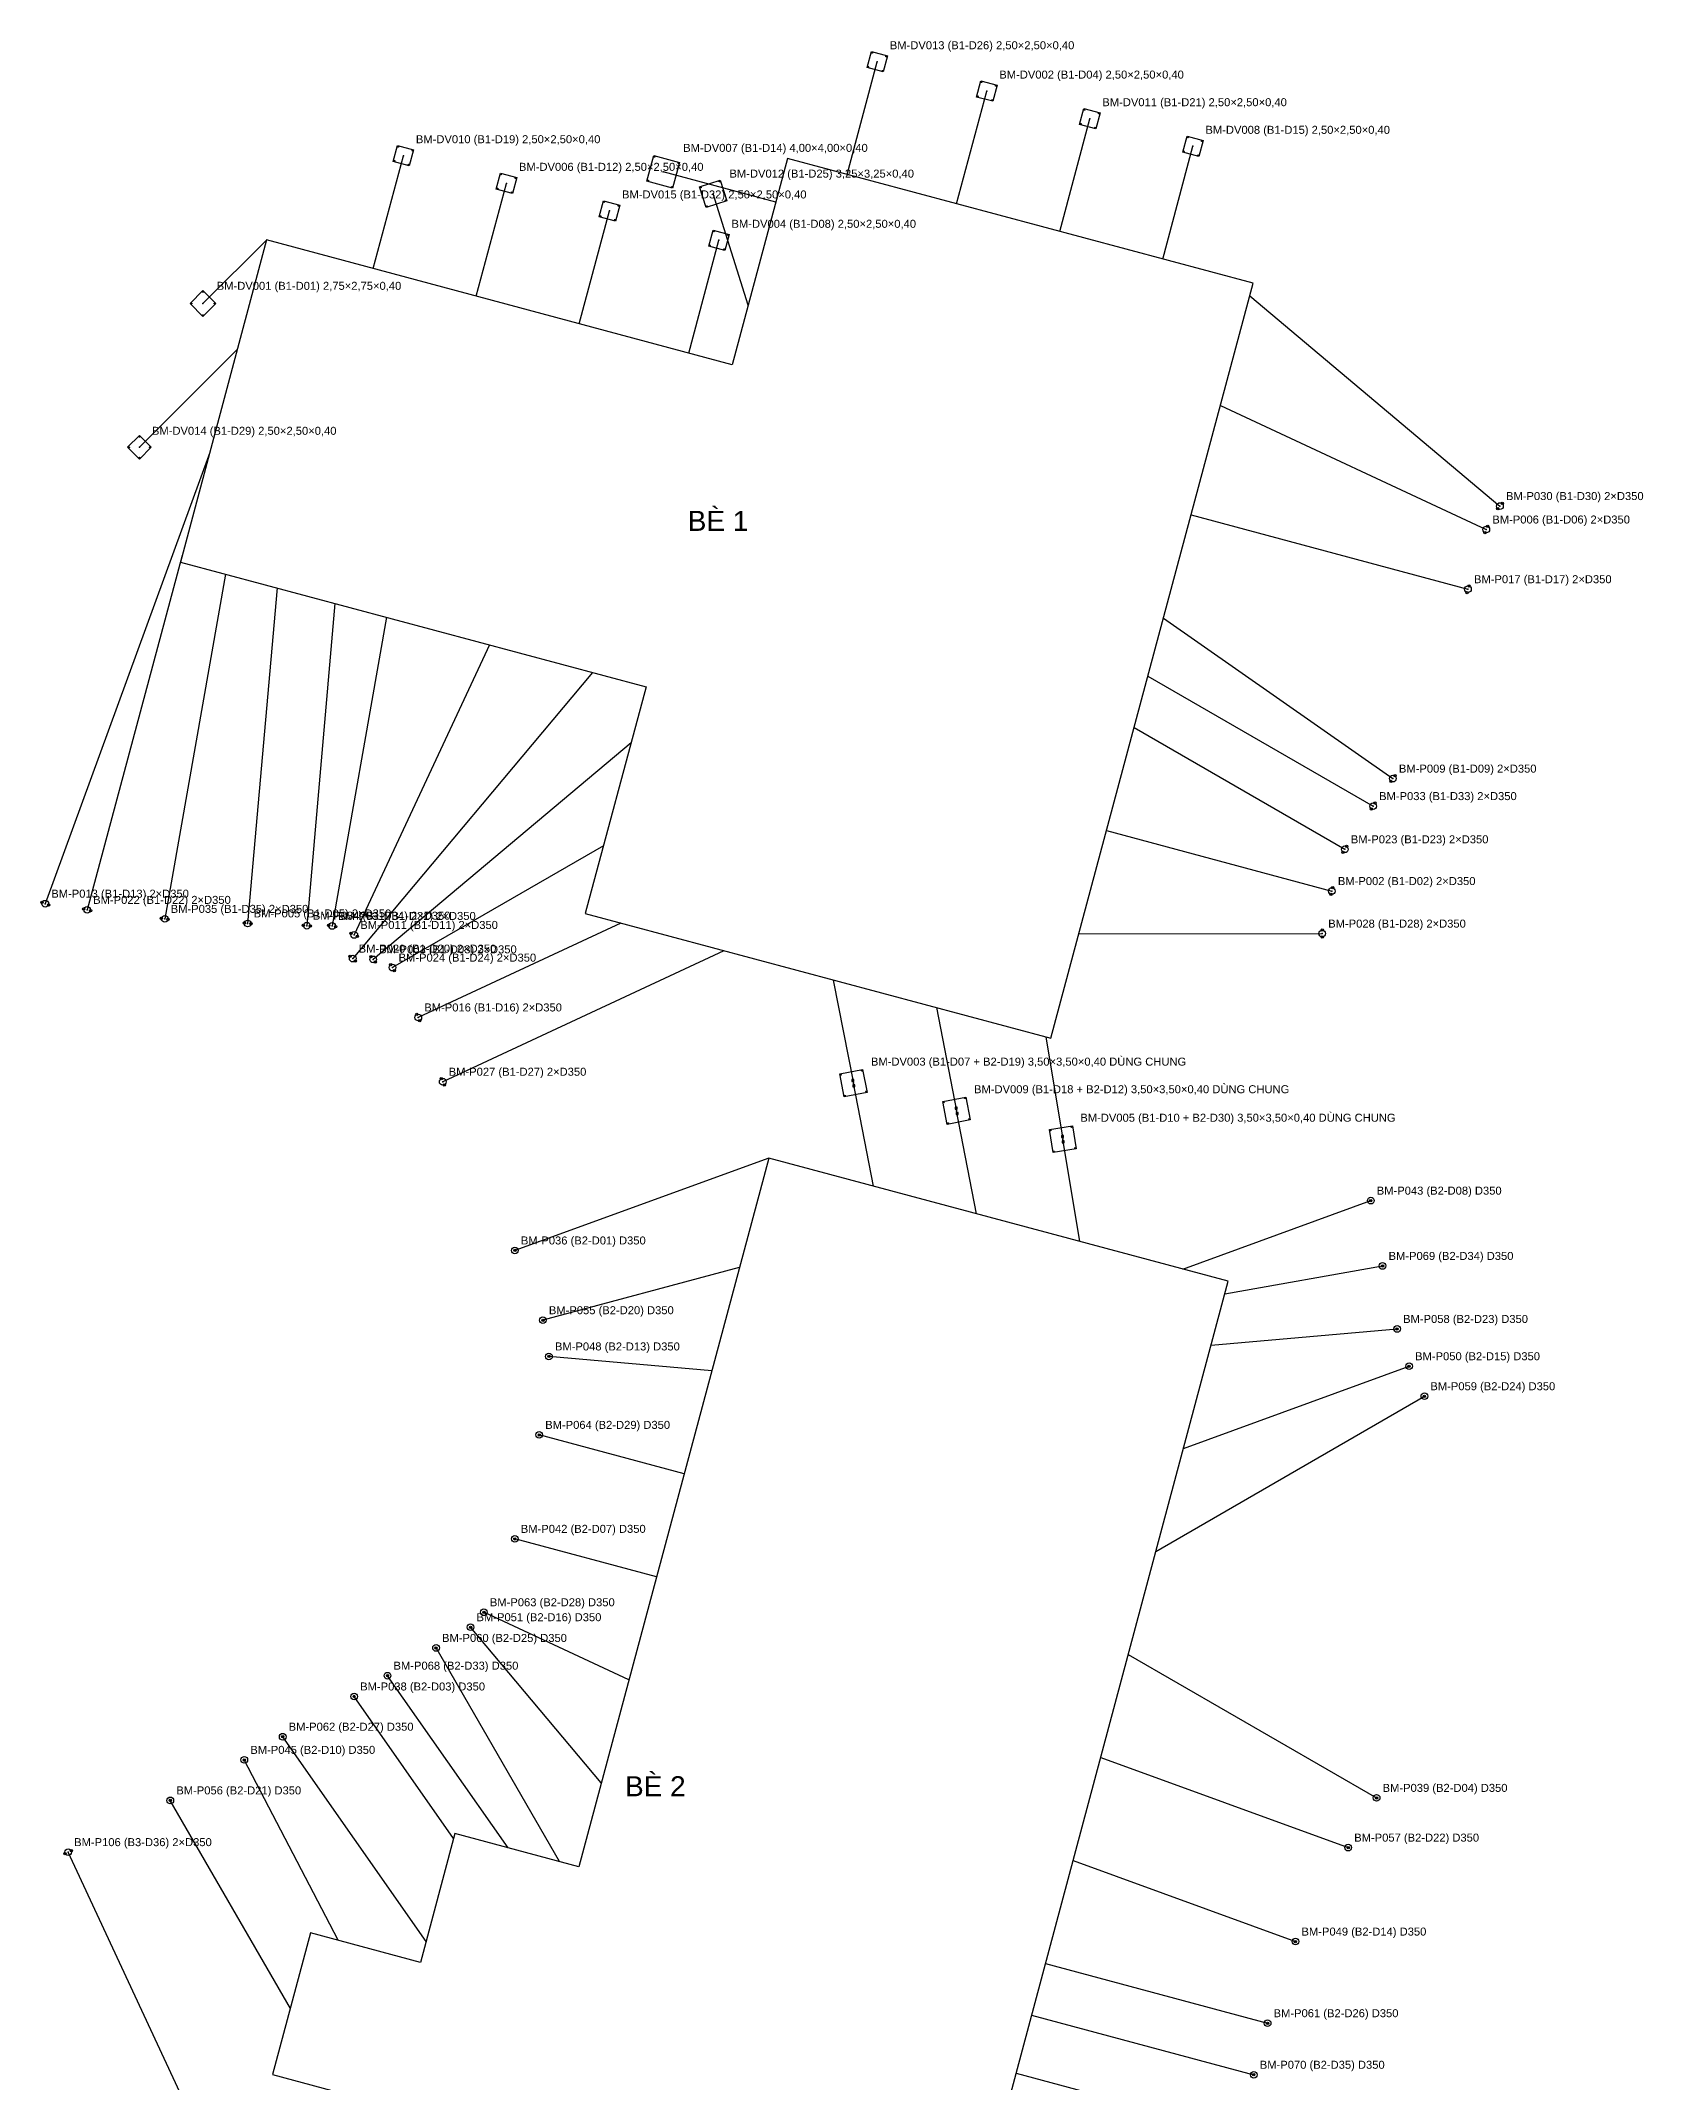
# Model space of a CAD drawing. Header units: metres. Extents: x -660 to 930, y -128 to 633.
# Drawn here: x -158.3 to 82, y 326.9 to 633 of the extents above; entities that cross this region are included whole.
import ezdxf

# ---------------------------------------------------------------- set-up
doc = ezdxf.new("R2010")
doc.units = ezdxf.units.M
for name, color, linetype in [('01_BE_PIN', 4, 'Continuous'), ('02_DAY_NEO_BO', 3, 'Continuous'), ('03_DAY_NEO_DAY', 1, 'Continuous'), ('04_COC_KHOAN_NHOI_BO', 2, 'Continuous'), ('05_DE_NEO_VIT_XOAN', 6, 'Continuous'), ('06_TOA_DO_TEXT', 7, 'Continuous')]:
    doc.layers.add(name, color=color, linetype=linetype)
doc.styles.add('VN', font='arial.ttf')

msp = doc.modelspace()

# ---------------------------------------------------------------- linework, layer by layer
at = {"layer": '01_BE_PIN'}
for p, q in [((-46.317, 615.327), (-54.6, 584.415)), ((23.495, 596.621), (-46.317, 615.327)), ((-124.433, 603.126), (-137.374, 554.83)), ((-54.6, 584.415), (-124.433, 603.126)), ((-6.839, 483.415), (23.495, 596.621)), ((-137.374, 554.83), (-67.541, 536.118)), ((-67.541, 536.118), (-76.651, 502.121)), ((-76.651, 502.121), (-6.839, 483.415)), ((-49.147, 465.447), (-77.617, 359.195)), ((19.771, 446.981), (-49.147, 465.447)), ((-19.57, 300.16), (19.771, 446.981)), ((-96.189, 364.172), (-101.365, 344.853)), ((-77.617, 359.195), (-96.189, 364.172)), ((-117.849, 349.27), (-123.543, 328.019)), ((-101.365, 344.853), (-117.849, 349.27)), ((-123.543, 328.019), (-19.57, 300.16))]:
    msp.add_line(p, q, dxfattribs=at)
at = {"layer": '02_DAY_NEO_BO'}
for p, q in [((22.99, 594.72), (60.52, 563.22)), ((18.59, 578.3), (58.47, 559.7)), ((-132.97, 571.25), (-157.63, 503.6)), ((14.19, 561.88), (55.72, 550.75)), ((-137.12, 555.8), (-151.35, 502.67)), ((-130.61, 553.02), (-139.72, 501.32)), ((-122.88, 550.95), (-127.28, 500.64)), ((-114.19, 548.62), (-118.41, 500.3)), ((-106.46, 546.55), (-114.62, 500.26)), ((10.04, 546.42), (44.46, 522.35)), ((-91.01, 542.41), (-111.29, 498.91)), ((-75.55, 538.27), (-111.53, 495.36)), ((7.72, 537.73), (41.49, 518.23)), ((5.64, 530), (37.25, 511.75)), ((-69.79, 527.71), (-108.47, 495.25)), ((1.5, 514.55), (35.31, 505.49)), ((-73.94, 512.26), (-105.55, 494.01)), ((-71.33, 500.7), (-101.69, 486.54)), ((-2.64, 499.09), (33.86, 499.11)), ((-55.88, 496.55), (-98.03, 476.9)), ((-49.15, 465.45), (-87.21, 451.6)), ((12.95, 448.81), (41.14, 459.07)), ((-53.55, 449.03), (-83.01, 441.14)), ((19.27, 445.11), (42.91, 449.28)), ((17.2, 437.38), (45.09, 439.83)), ((-57.69, 433.57), (-82.1, 435.71)), ((13.06, 421.93), (46.89, 434.24)), ((8.92, 406.47), (49.18, 429.74)), ((-61.83, 418.12), (-83.56, 423.95)), ((-65.97, 402.66), (-87.22, 408.36)), ((-74.25, 371.75), (-93.86, 395.11)), ((-70.11, 387.21), (-91.86, 397.35)), ((-80.51, 359.97), (-99.03, 392)), ((4.78, 391.02), (42.02, 369.52)), ((-88.24, 362.04), (-106.31, 387.84)), ((-96.39, 363.43), (-111.31, 384.72)), ((-100.53, 347.97), (-122.03, 378.69)), ((-113.7, 348.16), (-127.78, 375.22)), ((0.64, 375.57), (37.76, 362.06)), ((-120.88, 337.96), (-138.88, 369.14)), ((-126.31, 301.56), (-154.2, 361.38)), ((-3.51, 360.11), (29.85, 347.97)), ((-7.65, 344.66), (25.67, 335.73)), ((-9.72, 336.93), (23.6, 328)), ((-12.05, 328.24), (21.76, 319.18))]:
    msp.add_line(p, q, dxfattribs=at)
at = {"layer": '03_DAY_NEO_DAY'}
for p, q in [((-37.39, 612.94), (-32.86, 629.84)), ((-20.97, 608.54), (-16.44, 625.44)), ((-5.51, 604.39), (-0.99, 621.3)), ((-108.46, 598.85), (-103.93, 615.75)), ((9.94, 600.25), (14.47, 617.16)), ((-48.07, 608.8), (-64.97, 613.33)), ((-93, 594.7), (-88.47, 611.61)), ((-52.21, 593.34), (-57.47, 610.03)), ((-77.55, 590.56), (-73.02, 607.47)), ((-124.43, 603.13), (-133.98, 593.58)), ((-61.13, 586.16), (-56.6, 603.07)), ((-128.83, 586.71), (-143.51, 572.03)), ((-39.46, 492.15), (-36.44, 476.69)), ((-24, 488.01), (-20.98, 472.55)), ((-7.58, 483.61), (-5.04, 468.28)), ((-33.42, 461.23), (-36.44, 476.69)), ((-17.96, 457.09), (-20.98, 472.55)), ((-2.51, 452.95), (-5.04, 468.28))]:
    msp.add_line(p, q, dxfattribs=at)
at = {"layer": '04_COC_KHOAN_NHOI_BO'}
for centre, radius in [((60.52, 563.22), 0.5), ((60.858, 563.622), 0.175), ((58.47, 559.7), 0.5), ((58.692, 560.176), 0.175), ((60.182, 562.818), 0.175), ((58.248, 559.224), 0.175), ((55.72, 550.75), 0.5), ((55.856, 551.257), 0.175), ((55.584, 550.243), 0.175), ((44.46, 522.35), 0.5), ((44.159, 521.92), 0.175), ((44.761, 522.78), 0.175), ((41.49, 518.23), 0.5), ((41.227, 517.775), 0.175), ((41.753, 518.685), 0.175), ((37.25, 511.75), 0.5), ((36.988, 511.295), 0.175), ((37.512, 512.205), 0.175), ((35.31, 505.49), 0.5), ((35.174, 504.983), 0.175), ((35.446, 505.997), 0.175), ((-158.123, 503.78), 0.175), ((-157.63, 503.6), 0.5), ((-157.137, 503.42), 0.175), ((-151.857, 502.806), 0.175), ((-151.35, 502.67), 0.5), ((-150.843, 502.534), 0.175), ((-140.237, 501.411), 0.175), ((-139.72, 501.32), 0.5), ((-139.203, 501.229), 0.175), ((-127.803, 500.686), 0.175), ((-127.28, 500.64), 0.5), ((-126.757, 500.594), 0.175), ((-118.933, 500.346), 0.175), ((-118.41, 500.3), 0.5), ((-117.887, 500.254), 0.175), ((-115.137, 500.351), 0.175), ((-114.62, 500.26), 0.5), ((-114.103, 500.169), 0.175), ((-111.766, 499.132), 0.175), ((-111.29, 498.91), 0.5), ((33.86, 499.11), 0.5), ((33.86, 499.635), 0.175), ((-111.932, 495.697), 0.175), ((-110.814, 498.688), 0.175), ((33.86, 498.585), 0.175), ((-111.53, 495.36), 0.5), ((-111.128, 495.023), 0.175), ((-108.807, 495.652), 0.175), ((-108.47, 495.25), 0.5), ((-108.133, 494.848), 0.175), ((-105.55, 494.01), 0.5), ((-105.812, 494.465), 0.175), ((-105.288, 493.555), 0.175), ((-101.69, 486.54), 0.5), ((-101.912, 487.016), 0.175), ((-101.468, 486.064), 0.175), ((-98.252, 477.376), 0.175), ((-98.03, 476.9), 0.5), ((-97.808, 476.424), 0.175), ((41.14, 459.07), 0.5), ((41.14, 459.07), 0.175), ((-87.21, 451.6), 0.5), ((-87.21, 451.6), 0.175), ((42.91, 449.28), 0.5), ((42.91, 449.28), 0.175), ((-83.01, 441.14), 0.5), ((-83.01, 441.14), 0.175), ((45.09, 439.83), 0.5), ((45.09, 439.83), 0.175), ((-82.1, 435.71), 0.5), ((-82.1, 435.71), 0.175), ((46.89, 434.24), 0.5), ((46.89, 434.24), 0.175), ((49.18, 429.74), 0.5), ((49.18, 429.74), 0.175), ((-83.56, 423.95), 0.5), ((-83.56, 423.95), 0.175), ((-87.22, 408.36), 0.5), ((-87.22, 408.36), 0.175), ((-93.86, 395.11), 0.5), ((-93.86, 395.11), 0.175), ((-91.86, 397.35), 0.5), ((-91.86, 397.35), 0.175), ((-99.03, 392), 0.5), ((-99.03, 392), 0.175), ((-106.31, 387.84), 0.5), ((-106.31, 387.84), 0.175), ((-111.31, 384.72), 0.5), ((-111.31, 384.72), 0.175), ((-122.03, 378.69), 0.5), ((-122.03, 378.69), 0.175), ((-127.78, 375.22), 0.5), ((-127.78, 375.22), 0.175), ((-138.88, 369.14), 0.5), ((-138.88, 369.14), 0.175), ((42.02, 369.52), 0.5), ((42.02, 369.52), 0.175), ((-154.676, 361.158), 0.175), ((-154.2, 361.38), 0.5), ((-153.724, 361.602), 0.175), ((37.76, 362.06), 0.5), ((37.76, 362.06), 0.175), ((29.85, 347.97), 0.5), ((29.85, 347.97), 0.175), ((25.67, 335.73), 0.5), ((25.67, 335.73), 0.175), ((23.6, 328), 0.5), ((23.6, 328), 0.175)]:
    msp.add_circle(centre, radius, dxfattribs=at)
for p in [(60.52, 563.22), (58.47, 559.7), (55.72, 550.75), (44.46, 522.35), (41.49, 518.23), (37.25, 511.75), (35.31, 505.49), (-157.63, 503.6), (-151.35, 502.67), (-139.72, 501.32), (-127.28, 500.64), (-118.41, 500.3), (-114.62, 500.26), (33.86, 499.11), (-111.29, 498.91), (-111.53, 495.36), (-108.47, 495.25), (-105.55, 494.01), (-101.69, 486.54), (-98.03, 476.9), (41.14, 459.07), (-87.21, 451.6), (42.91, 449.28), (-83.01, 441.14), (45.09, 439.83), (-82.1, 435.71), (46.89, 434.24), (49.18, 429.74), (-83.56, 423.95), (-87.22, 408.36), (-93.86, 395.11), (-91.86, 397.35), (-99.03, 392), (-106.31, 387.84), (-111.31, 384.72), (-122.03, 378.69), (-127.78, 375.22), (-138.88, 369.14), (42.02, 369.52), (-154.2, 361.38), (37.76, 362.06), (29.85, 347.97), (25.67, 335.73), (23.6, 328)]:
    msp.add_point(p, dxfattribs=at)
at = {"layer": '05_DE_NEO_VIT_XOAN'}
for p, q in [((-34.391, 628.956), (-33.744, 631.371)), ((-33.744, 631.371), (-31.329, 630.724)), ((-31.329, 630.724), (-31.976, 628.309)), ((-31.976, 628.309), (-34.391, 628.956)), ((-17.971, 624.556), (-17.324, 626.971)), ((-15.556, 623.909), (-17.971, 624.556)), ((-17.324, 626.971), (-14.909, 626.324)), ((-14.909, 626.324), (-15.556, 623.909)), ((-2.521, 620.416), (-1.874, 622.831)), ((-1.874, 622.831), (0.541, 622.184)), ((0.541, 622.184), (-0.106, 619.769)), ((-0.106, 619.769), (-2.521, 620.416)), ((12.939, 616.276), (13.586, 618.691)), ((13.586, 618.691), (16.001, 618.044)), ((-105.461, 614.866), (-104.814, 617.281)), ((-104.814, 617.281), (-102.399, 616.634)), ((-102.399, 616.634), (-103.046, 614.219)), ((-67.419, 611.916), (-66.384, 615.779)), ((-66.384, 615.779), (-62.521, 614.744)), ((15.354, 615.629), (12.939, 616.276)), ((16.001, 618.044), (15.354, 615.629)), ((-103.046, 614.219), (-105.461, 614.866)), ((-90.001, 610.726), (-89.354, 613.141)), ((-89.354, 613.141), (-86.939, 612.494)), ((-86.939, 612.494), (-87.586, 610.079)), ((-62.521, 614.744), (-63.556, 610.881)), ((-87.586, 610.079), (-90.001, 610.726)), ((-63.556, 610.881), (-67.419, 611.916)), ((-59.508, 611.091), (-56.409, 612.068)), ((-58.531, 607.992), (-59.508, 611.091)), ((-56.409, 612.068), (-55.432, 608.969)), ((-74.551, 606.586), (-73.904, 609.001)), ((-72.136, 605.939), (-74.551, 606.586)), ((-73.904, 609.001), (-71.489, 608.354)), ((-71.489, 608.354), (-72.136, 605.939)), ((-55.432, 608.969), (-58.531, 607.992)), ((-58.131, 602.186), (-57.484, 604.601)), ((-57.484, 604.601), (-55.069, 603.954)), ((-55.069, 603.954), (-55.716, 601.539)), ((-55.716, 601.539), (-58.131, 602.186)), ((-135.925, 593.58), (-133.98, 595.525)), ((-133.98, 595.525), (-132.035, 593.58)), ((-133.98, 591.635), (-135.925, 593.58)), ((-132.035, 593.58), (-133.98, 591.635)), ((-145.278, 572.03), (-143.51, 573.798)), ((-143.51, 573.798), (-141.742, 572.03)), ((-143.51, 570.262), (-145.278, 572.03)), ((-141.742, 572.03), (-143.51, 570.262)), ((-38.494, 478.07), (-35.06, 478.744)), ((-37.82, 474.636), (-38.494, 478.07)), ((-35.06, 478.744), (-34.386, 475.31)), ((-34.386, 475.31), (-37.82, 474.636)), ((-36.367, 477.233), (-36.667, 477.233)), ((-36.667, 477.233), (-36.667, 476.933)), ((-36.667, 476.933), (-36.367, 476.933)), ((-36.213, 476.447), (-36.513, 476.447)), ((-36.513, 476.447), (-36.513, 476.147)), ((-36.513, 476.147), (-36.213, 476.147)), ((-36.367, 476.933), (-36.367, 477.233)), ((-36.213, 476.147), (-36.213, 476.447)), ((-23.034, 473.93), (-19.6, 474.604)), ((-19.6, 474.604), (-18.926, 471.17)), ((-22.36, 470.496), (-23.034, 473.93)), ((-20.907, 473.093), (-21.207, 473.093)), ((-21.207, 473.093), (-21.207, 472.793)), ((-21.207, 472.793), (-20.907, 472.793)), ((-20.753, 472.307), (-21.053, 472.307)), ((-21.053, 472.307), (-21.053, 472.007)), ((-21.053, 472.007), (-20.753, 472.007)), ((-20.907, 472.793), (-20.907, 473.093)), ((-20.753, 472.007), (-20.753, 472.307)), ((-18.926, 471.17), (-22.36, 470.496)), ((-7.052, 469.721), (-3.599, 470.292)), ((-6.481, 466.268), (-7.052, 469.721)), ((-4.955, 468.825), (-5.255, 468.825)), ((-5.255, 468.825), (-5.255, 468.525)), ((-5.255, 468.525), (-4.955, 468.525)), ((-4.955, 468.525), (-4.955, 468.825)), ((-3.599, 470.292), (-3.028, 466.839)), ((-3.028, 466.839), (-6.481, 466.268)), ((-4.825, 468.035), (-5.125, 468.035)), ((-5.125, 468.035), (-5.125, 467.735)), ((-5.125, 467.735), (-4.825, 467.735)), ((-4.825, 467.735), (-4.825, 468.035))]:
    msp.add_line(p, q, dxfattribs=at)
for centre in [(-33.638, 631.187), (-31.513, 630.618), (-34.207, 629.062), (-32.082, 628.493), (-17.787, 624.662), (-17.218, 626.787), (-15.093, 626.218), (-15.662, 624.093), (-1.768, 622.647), (0.357, 622.078), (-2.337, 620.522), (-0.212, 619.953), (13.692, 618.507), (-104.708, 617.097), (-102.583, 616.528), (-66.278, 615.596), (13.123, 616.382), (15.248, 615.813), (15.817, 617.938), (-105.277, 614.972), (-103.152, 614.403), (-89.248, 612.957), (-87.123, 612.388), (-62.704, 614.638), (-89.817, 610.832), (-87.692, 610.263), (-67.236, 612.022), (-63.662, 611.064), (-59.32, 610.993), (-56.507, 611.88), (-55.62, 609.067), (-74.367, 606.692), (-73.798, 608.817), (-72.242, 606.123), (-71.673, 608.248), (-58.433, 608.18), (-57.378, 604.417), (-55.253, 603.848), (-57.947, 602.292), (-55.822, 601.723), (-133.98, 595.312), (-135.712, 593.58), (-133.98, 591.848), (-132.248, 593.58), (-143.51, 573.586), (-145.066, 572.03), (-143.51, 570.474), (-141.954, 572.03), (-38.318, 477.952), (-35.178, 478.568), (-37.702, 474.812), (-34.562, 475.428), (-19.718, 474.428), (-22.858, 473.812), (-22.242, 470.672), (-19.102, 471.288), (-6.88, 469.597), (-3.723, 470.12), (-6.357, 466.44), (-3.2, 466.963)]:
    msp.add_circle(centre, 0.06, dxfattribs=at)
for p in [(-32.86, 629.84), (-16.44, 625.44), (-0.99, 621.3), (-103.93, 615.75), (14.47, 617.16), (-64.97, 613.33), (-88.47, 611.61), (-57.47, 610.03), (-73.02, 607.47), (-56.6, 603.07), (-133.98, 593.58), (-143.51, 572.03), (-36.44, 476.69), (-20.98, 472.55), (-5.04, 468.28)]:
    msp.add_point(p, dxfattribs=at)

# ---------------------------------------------------------------- texts
at = {"layer": '01_BE_PIN', "style": 'VN'}
for s, p in [('BÈ 1', (-61.283, 559.497)), ('BÈ 2', (-70.689, 369.762))]:
    msp.add_text(s, height=3, dxfattribs=at).set_placement(p)
at = {"layer": '06_TOA_DO_TEXT', "style": 'VN'}
for s, p in [('BM-DV013 (B1-D26) 2,50×2,50×0,40', (-30.985, 631.715)), ('BM-DV002 (B1-D04) 2,50×2,50×0,40', (-14.565, 627.315)), ('BM-DV011 (B1-D21) 2,50×2,50×0,40', (0.885, 623.175)), ('BM-DV010 (B1-D19) 2,50×2,50×0,40', (-102.055, 617.625)), ('BM-DV008 (B1-D15) 2,50×2,50×0,40', (16.345, 619.035)), ('BM-DV007 (B1-D14) 4,00×4,00×0,40', (-61.97, 616.33)), ('BM-DV006 (B1-D12) 2,50×2,50×0,40', (-86.595, 613.485)), ('BM-DV012 (B1-D25) 3,25×3,25×0,40', (-55.032, 612.468)), ('BM-DV015 (B1-D32) 2,50×2,50×0,40', (-71.145, 609.345)), ('BM-DV004 (B1-D08) 2,50×2,50×0,40', (-54.725, 604.945)), ('BM-DV001 (B1-D01) 2,75×2,75×0,40', (-131.917, 595.643)), ('BM-DV014 (B1-D29) 2,50×2,50×0,40', (-141.635, 573.905)), ('BM-P030 (B1-D30) 2×D350', (61.42, 564.12)), ('BM-P006 (B1-D06) 2×D350', (59.37, 560.6)), ('BM-P017 (B1-D17) 2×D350', (56.62, 551.65)), ('BM-P009 (B1-D09) 2×D350', (45.36, 523.25)), ('BM-P033 (B1-D33) 2×D350', (42.39, 519.13)), ('BM-P023 (B1-D23) 2×D350', (38.15, 512.65)), ('BM-P013 (B1-D13) 2×D350', (-156.73, 504.5)), ('BM-P002 (B1-D02) 2×D350', (36.21, 506.39)), ('BM-P022 (B1-D22) 2×D350', (-150.45, 503.57)), ('BM-P035 (B1-D35) 2×D350', (-138.82, 502.22)), ('BM-P005 (B1-D05) 2×D350', (-126.38, 501.54)), ('BM-P034 (B1-D34) 2×D350', (-117.51, 501.2)), ('BM-P031 (B1-D31) 2×D350', (-113.72, 501.16)), ('BM-P011 (B1-D11) 2×D350', (-110.39, 499.81)), ('BM-P028 (B1-D28) 2×D350', (34.76, 500.01)), ('BM-P020 (B1-D20) 2×D350', (-110.63, 496.26)), ('BM-P003 (B1-D03) 2×D350', (-107.57, 496.15)), ('BM-P024 (B1-D24) 2×D350', (-104.65, 494.91)), ('BM-P016 (B1-D16) 2×D350', (-100.79, 487.44)), ('BM-DV003 (B1-D07 + B2-D19) 3,50×3,50×0,40 DÙNG CHUNG', (-33.815, 479.315)), ('BM-P027 (B1-D27) 2×D350', (-97.13, 477.8)), ('BM-DV009 (B1-D18 + B2-D12) 3,50×3,50×0,40 DÙNG CHUNG', (-18.355, 475.175)), ('BM-DV005 (B1-D10 + B2-D30) 3,50×3,50×0,40 DÙNG CHUNG', (-2.415, 470.905)), ('BM-P043 (B2-D08) D350', (42.04, 459.97)), ('BM-P036 (B2-D01) D350', (-86.31, 452.5)), ('BM-P069 (B2-D34) D350', (43.81, 450.18)), ('BM-P055 (B2-D20) D350', (-82.11, 442.04)), ('BM-P058 (B2-D23) D350', (45.99, 440.73)), ('BM-P048 (B2-D13) D350', (-81.2, 436.61)), ('BM-P050 (B2-D15) D350', (47.79, 435.14)), ('BM-P059 (B2-D24) D350', (50.08, 430.64)), ('BM-P064 (B2-D29) D350', (-82.66, 424.85)), ('BM-P042 (B2-D07) D350', (-86.32, 409.26)), ('BM-P063 (B2-D28) D350', (-90.96, 398.25)), ('BM-P051 (B2-D16) D350', (-92.96, 396.01)), ('BM-P060 (B2-D25) D350', (-98.13, 392.9)), ('BM-P068 (B2-D33) D350', (-105.41, 388.74)), ('BM-P038 (B2-D03) D350', (-110.41, 385.62)), ('BM-P062 (B2-D27) D350', (-121.13, 379.59)), ('BM-P045 (B2-D10) D350', (-126.88, 376.12)), ('BM-P056 (B2-D21) D350', (-137.98, 370.04)), ('BM-P039 (B2-D04) D350', (42.92, 370.42)), ('BM-P106 (B3-D36) 2×D350', (-153.3, 362.28)), ('BM-P057 (B2-D22) D350', (38.66, 362.96)), ('BM-P049 (B2-D14) D350', (30.75, 348.87)), ('BM-P061 (B2-D26) D350', (26.57, 336.63)), ('BM-P070 (B2-D35) D350', (24.5, 328.9))]:
    msp.add_text(s, height=1.2, dxfattribs=at).set_placement(p)

doc.saveas('drawing.dxf')
